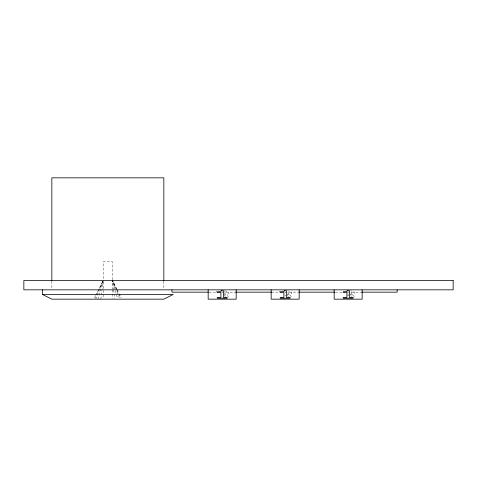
<?xml version="1.0" encoding="UTF-8"?>
<svg xmlns="http://www.w3.org/2000/svg" width="477" height="477" viewBox="0 0 477 477"><rect width="100%" height="100%" fill="white"/><g stroke="black" fill="none" stroke-linecap="round" stroke-linejoin="round"><path stroke-width="0.36" stroke-dasharray="2.38 1.79" d="M100.844 299.162L103.175 280.494L94.512 297.827M291.101 296.992L290.94 295.99L290.117 295.496L287.482 294.834L290.761 294.112L291.507 293.438L291.489 292.508A6.416 2.319 0 0 0 289.819 291.328L287.685 290.815M354.095 296.992L353.934 295.99L353.111 295.496L350.476 294.905M97.946 299.162L103.175 280.494L103.175 298.447M95.722 299.162L103.175 280.494L94.953 297.827M227.767 297.356L228.221 296.569L227.946 295.99L224.488 294.834L227.767 294.112L228.513 293.438L228.495 292.508A6.416 2.319 0 0 0 226.819 291.328L224.691 290.815M287.649 294.13L288.776 293.427L288.782 292.693L287.112 291.721M350.643 294.13L351.847 293.063L350.738 291.912M223.302 294.339L225.776 293.427L225.573 292.395L224.118 291.721M350.476 294.834L353.761 294.112L354.506 293.438L354.489 292.508A6.416 2.319 0 0 0 352.813 291.328L350.684 290.815M347.602 294.392L348.729 294.357M209.105 292.162L216.54 292.162M221.739 292.162L235.865 292.162M271.544 292.162L279.719 292.162M284.918 292.162L298.298 292.162M335.462 292.162L342.152 292.162M347.357 292.162L360.731 292.162M347.345 295.221L349.003 295.299M284.9 295.245L286.009 295.299M287.327 295.537L288.472 296.461M224.333 295.537L225.478 296.461M350.822 295.716L351.471 296.461M116.841 289.163L112.512 280.494L112.512 289.11M117.175 289.831L118.845 293.164M119.178 293.832L121.176 297.827M116.621 289.163L112.512 280.494L113.586 289.11M116.937 289.831L118.517 293.164M118.833 293.832L120.735 297.827M119.417 297.779L112.512 280.494L117.354 297.779M113.675 289.831L114.754 298.447M279.331 291.095L279.331 292.145M216.331 291.095L216.331 292.145M163.838 281.215L163.838 289.11M112.512 279.778L112.512 261.831L103.175 261.831L103.175 279.778M112.512 289.831L112.512 298.447M51.85 281.215L51.85 289.831"/><path stroke-width="0.72" d="M208.366 292.162L171.941 292.162L171.941 289.831M235.865 292.162L271.544 292.162M299.043 292.162L334.717 292.162M361.477 292.162L397.156 292.162L397.156 289.831M42.513 294.494L173.169 294.494L163.838 299.162L51.85 299.162L42.513 294.494L42.513 289.831M362.156 289.831L362.156 299.162L334.156 299.162L334.156 289.831M299.162 289.831L299.162 299.162L271.163 299.162L271.163 289.831M236.169 289.831L236.169 299.162L208.169 299.162L208.169 289.831M163.838 280.494L163.838 177.838L51.85 177.838L51.85 280.494M221.406 290.779L220.302 291.602L217.244 291.817L217.244 292.49L220.905 292.49L220.905 297.457L217.244 297.457L217.244 298.208L227.094 298.208L227.094 297.457L223.51 297.457L223.51 290.779L221.406 290.779M284.405 290.779L283.296 291.602L280.237 291.817L280.237 292.49L283.898 292.49L283.898 297.457L280.237 297.457L280.237 298.208L290.088 298.208L290.088 297.457L286.504 297.457L286.504 290.779L284.405 290.779M347.399 290.779L346.29 291.602L343.231 291.817L343.231 292.49L346.898 292.49L346.898 297.457L343.231 297.457L343.231 298.208L353.081 298.208L353.081 297.457L349.504 297.457L349.504 290.779L347.399 290.779M453.15 280.494L23.85 280.494L23.85 289.831L453.15 289.831L453.15 280.494"/></g></svg>
